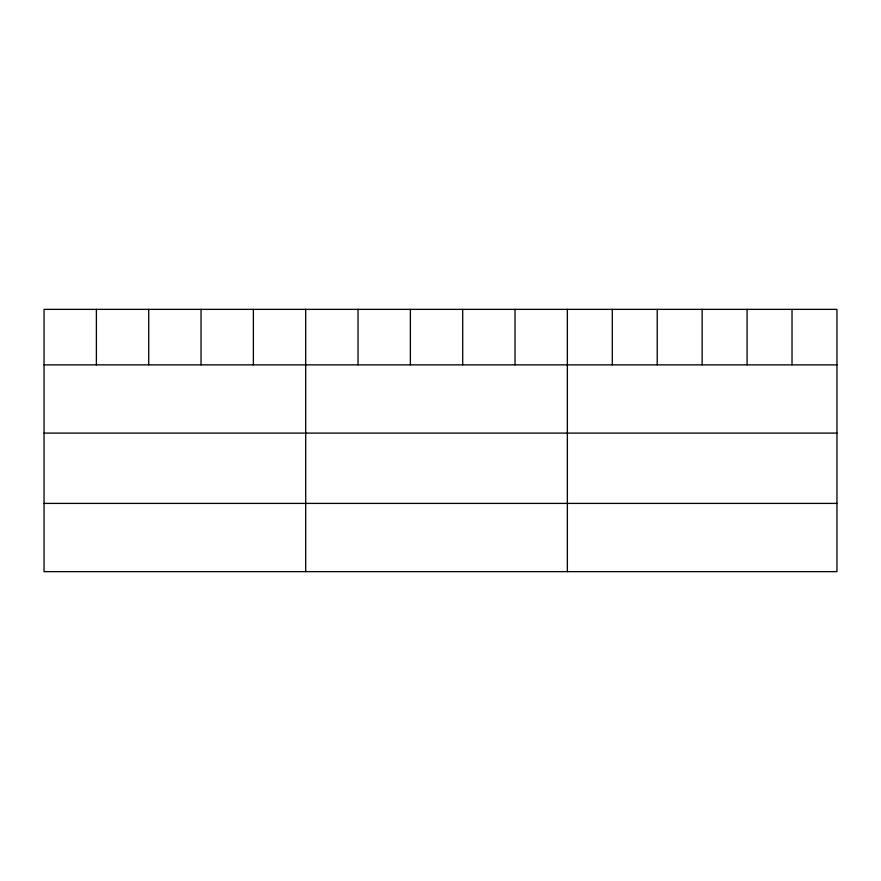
<?xml version="1.0" encoding="UTF-8"?>
<svg xmlns="http://www.w3.org/2000/svg" width="881" height="881" viewBox="0 0 881 881"><rect width="100%" height="100%" fill="white"/><g stroke="black" fill="none" stroke-linecap="round" stroke-linejoin="round"><path stroke-width="1.32" d="M836.95 364.866L836.95 571.637L44.05 571.637L44.05 309.363L836.95 309.363L836.95 364.866L44.05 364.866M44.05 433.1L836.95 433.1M44.05 503.403L836.95 503.403M792.019 309.363L792.019 364.866M747.088 309.363L747.088 364.866M702.157 309.363L702.157 364.866M657.226 309.363L657.226 364.866M612.295 309.363L612.295 364.866M567.364 309.363L567.364 571.637M515.033 309.363L515.033 364.866M462.701 309.363L462.701 364.866M410.37 309.363L410.37 364.866M358.038 309.363L358.038 364.866M305.707 309.363L305.707 571.637M253.376 309.363L253.376 364.866M201.044 309.363L201.044 364.866M148.713 309.363L148.713 364.866M96.381 309.363L96.381 364.866"/></g></svg>
